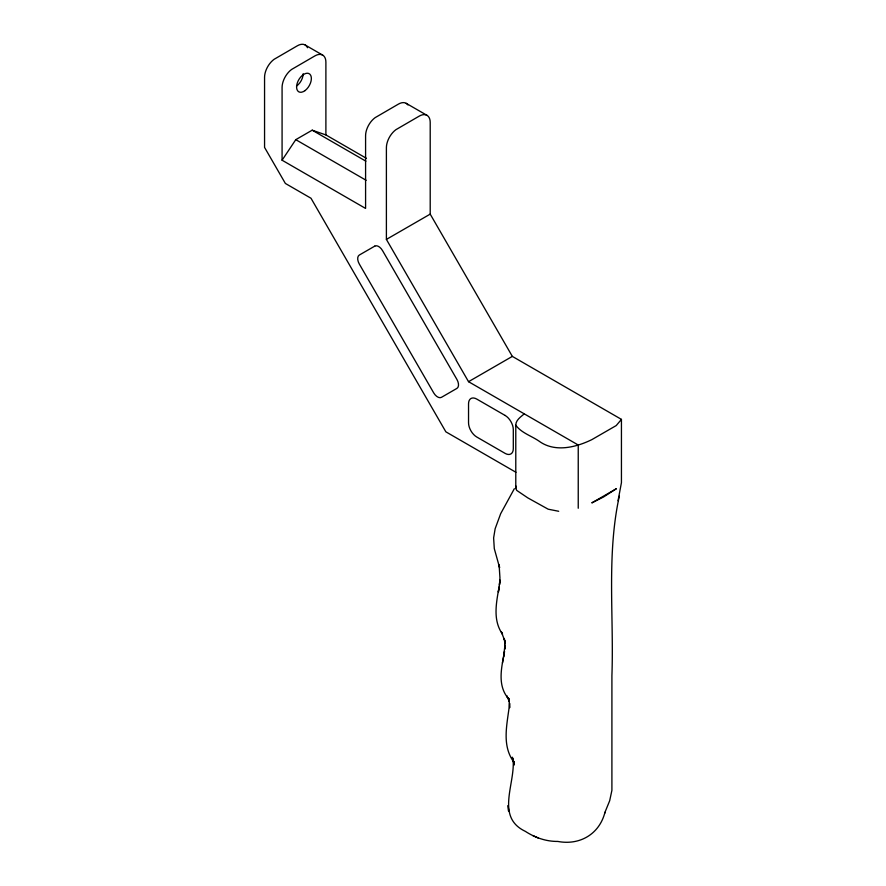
<?xml version="1.0" encoding="UTF-8"?>
<svg xmlns="http://www.w3.org/2000/svg" width="886" height="886" viewBox="0 0 886 886"><rect width="100%" height="100%" fill="white"/><g stroke="black" fill="none" stroke-linecap="round" stroke-linejoin="round"><path stroke-width="1.33" d="M558.689 511.277L548.179 509.195L527.823 497.899L516.726 490.401L515.785 488.43L515.785 425.202C515.718 420.086 520.824 416.874 524.257 413.851M515.785 488.43L515.973 486.037M502.484 662.994L504.522 651.509C501.72 666.826 497.068 684.612 507.911 698.002L506.67 695.743L509.317 701.457L508.896 698.5L509.649 707.726L509.605 703.318C507.556 723.031 500.978 744.893 514.057 762.403L513.027 759.955L514.412 764.917L512.329 757.187L513.592 762.193L513.027 759.136C515.707 783.534 495.03 816.97 525.32 831.345C534.978 837.635 546.141 841.556 557.77 841.434C579.776 845.621 599.423 834.125 604.972 812.307L604.606 813.149L609.679 800.745L611.905 790.323L611.916 675.531C614.009 615.803 606.467 555.068 619.314 496.171M503.636 656.482L504.942 645.207L505.053 649.006L504.81 641.597M618.04 500.734L621.44 482.615L621.44 419.377L512.341 356.394L430.208 214.124L430.208 122.434A15.494 8.938 -60 0 0 419.255 116.11L395.92 129.677A15.494 8.938 -60 0 0 386.396 147.729L386.396 239.408L468.539 381.689L578.237 445.016L578.237 508.254M514.345 488.695L500.679 513.67L495.152 528.709L493.624 537.913L494.288 548.611L499.593 567.616L499.106 564.88L499.948 577.882L499.505 584.716L499.981 579.953L498.386 592.136L499.062 587.053C496.337 602.702 492.561 620.189 502.539 634.188L501.376 631.884L504.898 641.154L504.212 638.507L504.909 643.668L504.821 641.464M407.925 104.947A15.494 8.938 -60 0 0 398.445 104.094L375.11 117.661A15.494 8.938 -60 0 0 365.586 135.713L365.586 208.431L282.08 160.211L295.769 139.667L312.193 130.187L325.893 134.927L366.45 158.339M621.44 419.377L616.235 425.557L591.804 439.655C575.601 447.53 554.625 452.668 538.943 441.062C531.312 435.846 521.178 432.8 515.785 425.202M386.396 239.408L430.208 214.124M468.539 381.689L512.341 356.394M538.179 837.979L532.874 835.576M305.161 44.998L322.681 55.12M406.187 103.33L426.997 115.346M312.193 130.187L365.885 161.174M295.769 139.667L366.151 180.301M515.94 472.282L445.857 431.825L311.008 198.254L285.37 183.446L264.56 147.408L264.56 77.381A15.494 8.938 -60 0 1 274.073 59.329L297.408 45.762A15.494 8.938 -60 0 1 307.531 47.733M508.298 698.146L509.317 701.457M325.893 134.927L325.893 62.208A15.494 8.938 -60 0 0 314.94 55.884L291.605 69.451A15.494 8.938 -60 0 0 282.08 87.504L282.08 160.211M303.167 73.748A10.455 6.036 -60 0 1 296.5 86.097M616.235 488.795L603.543 496.98L591.804 502.894L616.235 488.795M374.778 246.12L359.295 255.057A7.741 4.474 60 0 0 359.295 264.006L433.686 392.863A7.741 4.474 60 0 0 441.438 397.338L456.921 388.389A7.741 4.474 60 0 0 456.921 379.452L382.53 250.594A7.741 4.474 60 0 0 374.778 246.12M505.098 415.434L476.757 399.077A11.618 6.711 60 0 0 468.539 403.817L468.539 422.788A11.618 6.711 60 0 0 476.757 437.008L505.098 453.377A11.618 6.711 60 0 0 513.304 448.637L513.304 429.666A11.618 6.711 60 0 0 505.098 415.434M508.586 811.144L508.187 805.618L508.586 811.144M304.95 90.66A10.455 6.036 -60 0 0 309.845 74.18A10.455 6.036 -60 0 0 297.153 83.439A10.455 6.036 -60 0 0 304.95 90.66"/></g></svg>
